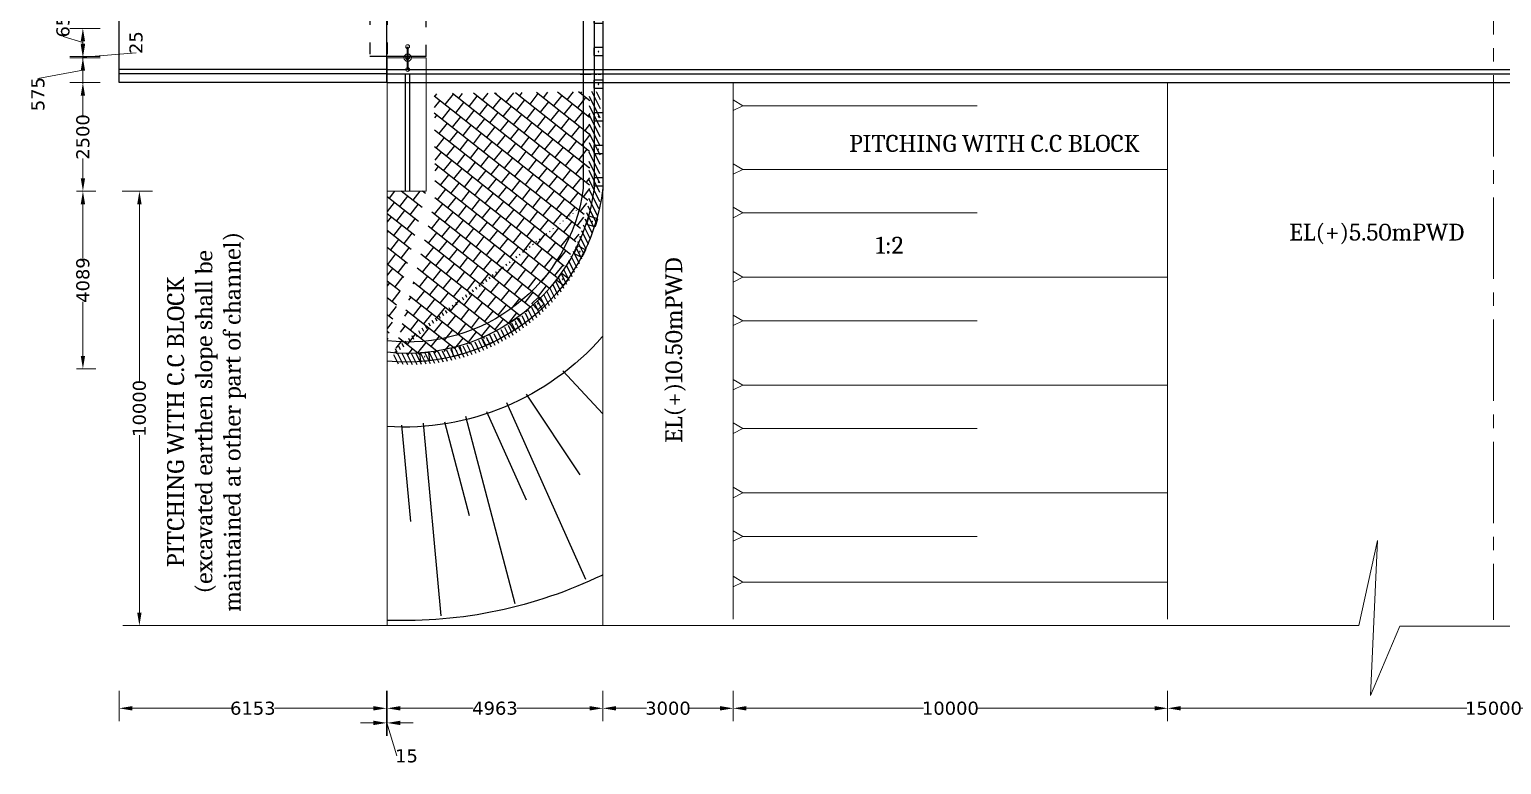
# Model space of a CAD drawing. Header units: millimetres. Extents: x 1475046 to 1606987, y -2702623 to -2509203.
# Drawn here: x 1484646 to 1518529, y -2607920 to -2590998 of the extents above; entities that cross this region are included whole.
import ezdxf

# ---------------------------------------------------------------- set-up
doc = ezdxf.new("R2010")
doc.units = ezdxf.units.MM
doc.header["$LTSCALE"] = 25
doc.header["$MEASUREMENT"] = 0
doc.header["$PDMODE"] = 3
for name, pattern in [('ACAD_ISO03W100', [30, 12, -18]), ('CENTER2', [1.125, 0.75, -0.125, 0.125, -0.125]), ('DASHED2', [0.375, 0.25, -0.125])]:
    doc.linetypes.add(name, pattern=pattern)
doc.layers.get('0').update_dxf_attribs({"lineweight": 13})
doc.layers.get('Defpoints').update_dxf_attribs({"color": 230, "lineweight": 9})
for name, color, linetype in [('CapBeam', 7, 'DASHED2'), ('Hatch 1', 14, 'Continuous'), ('Precast Post', 8, 'DASHED2'), ('Slope', 14, 'Continuous'), ('SLOPEEARTH', 3, 'Continuous')]:
    doc.layers.add(name, color=color, linetype=linetype)
for name, color, linetype, lineweight in [('COLUMN', 1, 'Continuous', 25), ('DIMEN', 8, 'Continuous', 9), ('grid', 114, 'CENTER2', 20), ('HAJ', 191, 'Continuous', 15), ('Line-1', 7, 'Continuous', 13)]:
    doc.layers.add(name, color=color, linetype=linetype, lineweight=lineweight)
doc.styles.get("Standard").update_dxf_attribs({"font": 'swissl.ttf'})
doc.styles.add('swis lt cn bt', font='verdana.ttf')
doc.dimstyles.new('meter', dxfattribs={"dimtxt": 150, "dimasz": 5, "dimexe": 3, "dimexo": 4, "dimgap": 1, "dimtad": 1, "dimdec": 0, "dimzin": 0, "dimdsep": 46, "dimtxsty": 'swis lt cn bt', "dimblk": 'OBLIQUE', "dimcen": 3, "dimdle": 3, "dimclrd": 8, "dimclre": 8, "dimclrt": 7, "dimadec": 0, "dimazin": 0, "dimtfac": 1, "dimtdec": 0, "dimtofl": 0, "dimtmove": 1, "dimatfit": 2, "dimldrblk": 'OBLIQUE', "dimfxl": 1, "dimtolj": 1, "dimtzin": 0, "dimlwd": 9, "dimlwe": 9, "dimarcsym": 0})

# ---------------------------------------------------------------- blocks, each defined once
blk = doc.blocks.new('PCP-1')
at = {"linetype": 'Continuous', "ltscale": 5}
blk.add_lwpolyline([(-90, -100), (90, -100), (100, -90), (100, 90), (90, 100), (-90, 100), (-100, 90), (-100, -90)], close=True, dxfattribs=at)
at = {"layer": 'Precast Post', "ltscale": 10}
blk.add_circle((0, 0), 5.06, dxfattribs=at)
blk = doc.blocks.new('*U4')
at = {"layer": 'Precast Post', "ltscale": 10}
blk.add_blockref('PCP-1', (19, 1, 0), dxfattribs=at)
blk = doc.blocks.new('*U5')
at = {"color": 0, "linetype": 'ByBlock', "lineweight": -2, "transparency": 16777216}
blk.add_blockref('*U4', (70, -100, -64), dxfattribs=at)
blk = doc.blocks.new('*U6')
at = {"color": 0, "linetype": 'ByBlock', "lineweight": -2, "transparency": 16777216, "xscale": -1, "rotation": 179.935160625414}
blk.add_blockref('*U5', (-84, -99, 64), dxfattribs=at)
blk = doc.blocks.new('az1')
at = {"layer": 'Hatch 1', "ltscale": 10, "extrusion": (0.007463, 0.010613, 0.999916)}
h = blk.add_hatch(dxfattribs=at)
h.set_pattern_fill('AR-B88', color=0, scale=1.5, angle=38.3189)
h.set_pattern_definition([(38.318853, (368900.66, -1320935.52), (-188.987345, 239.13767), []), (128.318853, (368900.66, -1320935.52), (-308.556178, 144.643994), [304.8, -304.8])])
edge = h.paths.add_edge_path()
edge.add_line((609233, -2283968), (610169, -2287509))
edge.add_line((610169, -2287509), (610151, -2289959))
edge.add_line((610151, -2289959), (613730, -2290009))
edge.add_line((613730, -2290009), (613728, -2287578))
edge.add_ellipse((609587, -2288069), major_axis=(-3367, 2368), ratio=0.999916, start_angle=223.5811, end_angle=310.0431)
at = {"layer": 'Hatch 1', "ltscale": 10}
h = blk.add_hatch(dxfattribs=at)
h.set_pattern_fill('AR-B88', color=0, scale=38, angle=38.318853)
h.paths.add_polyline_path([(609233, -2284137), (609233, -2287589), (610133, -2287589)])
at = {"layer": 'Slope', "ltscale": 15, "extrusion": (0.007463, 0.010613, 0.999916)}
h = blk.add_hatch(dxfattribs=at)
h.set_pattern_fill('ANSI31', color=0, scale=30, angle=18.867)
h.set_pattern_definition([(63.867047, (368954.83, -1320961.56), (-85.513011, 41.953395), [])])
edge = h.paths.add_edge_path()
edge.add_line((609219, -2283799), (609219, -2284063))
edge.add_ellipse((609641, -2288095), major_axis=(-3367, 2368), ratio=0.999916, start_angle=223.5811, end_angle=310.0431, ccw=False)
edge.add_line((613713, -2287489), (613730, -2290010))
edge.add_line((613730, -2290010), (613979, -2290009))
edge.add_line((613979, -2290009), (613963, -2287572))
edge.add_ellipse((612436, -2287517), major_axis=(-1250, 879), ratio=0.999916, start_angle=213.0689, end_angle=217.0842)
edge.add_ellipse((609631, -2288100), major_axis=(-3581, 2519), ratio=0.999916, start_angle=223.4592, end_angle=309.6198)
at = {"layer": 'CapBeam', "color": 0, "ltscale": 10, "extrusion": (0.007463, 0.010613, 0.999916)}
blk.add_line((613998, -2290286, 105), (614198, -2290286, 104), dxfattribs=at)
at = {"layer": 'CapBeam', "color": 0, "ltscale": 10, "extrusion": (0.007466, -1.18412e-14, 0.999972), "elevation": 4585}
for points in [[(613980, -2290286), (613980, -2287739, 0.017522), (613980, -2287632, 0.017522)], [(614180, -2290286), (614180, -2287742, 0.019364), (614179, -2287608, 0.019364)]]:
    blk.add_lwpolyline(points, format="xyb", dxfattribs=at)
at = {"layer": 'Hatch 1', "color": 0, "ltscale": 10, "extrusion": (0.007463, 0.010613, 0.999916)}
for p, q in [((610060, -2282249, -2384), (610472, -2277813, -2434)), ((611039, -2282408, -2390), (612170, -2278100, -2444)), ((611978, -2282725, -2393), (613799, -2278660, -2450)), ((609562, -2282203, -2381), (609768, -2279985, -2406)), ((610555, -2282281, -2387), (611121, -2280127, -2414)), ((611521, -2282521, -2392), (612432, -2280488, -2420)), ((612436, -2282915, -2395), (613666, -2281059, -2423)), ((613273, -2283454, -2395), (614196, -2282462, -2413))]:
    blk.add_line(p, q, dxfattribs=at)
at = {"layer": 'Slope', "color": 0, "ltscale": 15, "extrusion": (0.007463, 0.010613, 0.999916)}
blk.add_line((613675, -2290286, -2346), (613925, -2290286, -2348), dxfattribs=at)
at = {"layer": 'Slope', "color": 0, "ltscale": 15, "extrusion": (0.007466, -1.18412e-14, 0.999972), "elevation": 4585}
blk.add_lwpolyline([(613730, -2290286), (613730, -2287656)], dxfattribs=at)
at = {"layer": 'SLOPEEARTH', "lineweight": -2, "ltscale": 100}
for points, elevation in [([(614193, -2278757), (614171, -2278746, 0.12177), (609241, -2277710, -1.035754)], -89), ([(614196, -2284253), (614182, -2284237, 0.233176), (609228, -2282170, 31.850477)], -31), ([(614199, -2295239), (614198, -2290281), (614197, -2287656, 0.408415), (609236, -2283679, 3.425847)], 191), ([(613998, -2295239), (613997, -2290281), (613995, -2287656, 0.407654), (609236, -2283880, 3.425847)], 191), ([(613749, -2295239), (613748, -2290281), (613747, -2287656, 0.408694), (609236, -2284144, 3.425847)], 191)]:
    blk.add_lwpolyline(points, format="xyb", dxfattribs=dict(at, elevation=elevation))
at = {"color": 0, "linetype": 'ByBlock', "lineweight": -2, "transparency": 16777216, "extrusion": (0.007463, 0.010613, 0.999916), "xscale": -1}
for p, rotation in [((610066, -2283724, -17237), 354.5230794390239), ((610803, -2283858, -17237), 344.951092842385), ((611508, -2284112, -17237), 335.3791062457461), ((612160, -2284480, -17237), 325.8071196491071), ((612688, -2284925, -19690), 316.2351330524681), ((613238, -2285513, -17237), 306.6631464558292), ((613634, -2286149, -17237), 297.0911598591903), ((613918, -2286842, -17237), 287.5191732625513)]:
    blk.add_blockref('*U6', p, dxfattribs=dict(at, rotation=rotation))
at = {"color": 0, "linetype": 'ByBlock', "lineweight": -2, "transparency": 16777216, "extrusion": (0.007463, 0.010613, 0.999916), "rotation": 90.01621968033282}
for name, p in [('*U5', (613979, -2287811, -19657)), ('*U5', (613979, -2288561, -19657)), ('*U5', (613980, -2289311, -19657)), ('*U5', (613980, -2290061, -19657)), ('*U5', (613980, -2290811, -19657)), ('*U4', (614080, -2291491, -19599)), ('*U4', (614080, -2292241, -19599)), ('*U4', (614080, -2292991, -19599)), ('*U4', (614080, -2293741, -19599)), ('*U4', (614081, -2294491, -19599))]:
    blk.add_blockref(name, p, dxfattribs=at)
blk = doc.blocks.new('*D228')
at = {"layer": 'Defpoints', "color": 0, "ltscale": 100, "transparency": 16777216}
for p in [(1486712, -2605837), (1492865, -2605837), (1492865, -2606625)]:
    blk.add_point(p, dxfattribs=at)
at = {"layer": 'DIMEN', "color": 5, "lineweight": 9, "ltscale": 100, "transparency": 16777216}
for p, q in [((1486712, -2606225), (1486712, -2606925)), ((1492865, -2606225), (1492865, -2606925))]:
    blk.add_line(p, q, dxfattribs=at)
at = {"layer": 'DIMEN', "color": 8, "lineweight": 9, "ltscale": 100, "transparency": 16777216}
for p, q in [((1487012, -2606625), (1489292, -2606625)), ((1492565, -2606625), (1490285, -2606625))]:
    blk.add_line(p, q, dxfattribs=at)
at = {"layer": 'DIMEN', "color": 8, "ltscale": 100, "transparency": 16777216}
for points in [[(1487012, -2606575), (1487012, -2606675), (1486712, -2606625)], [(1492565, -2606575), (1492565, -2606675), (1492865, -2606625)]]:
    blk.add_solid(points, dxfattribs=at)
at = {"layer": 'DIMEN', "color": 7, "ltscale": 100, "transparency": 16777216, "insert": (1489788, -2606625), "char_height": 300, "attachment_point": 5, "style": 'swis lt cn bt'}
blk.add_mtext('\\A1;6153', dxfattribs=at)
blk = doc.blocks.new('_Oblique')
at = {"color": 0, "linetype": 'ByBlock', "lineweight": -2}
blk.add_line((-0.5, -0.5), (0.5, 0.5), dxfattribs=at)
blk = doc.blocks.new('*D229')
at = {"layer": 'Defpoints', "color": 0, "ltscale": 100, "transparency": 16777216}
for p in [(1497843, -2605452), (1492880, -2605837), (1497843, -2606625)]:
    blk.add_point(p, dxfattribs=at)
at = {"layer": 'DIMEN', "color": 5, "lineweight": 9, "ltscale": 100, "transparency": 16777216}
for p, q in [((1492880, -2606225), (1492880, -2606925)), ((1497843, -2606225), (1497843, -2606925))]:
    blk.add_line(p, q, dxfattribs=at)
at = {"layer": 'DIMEN', "color": 8, "lineweight": 9, "ltscale": 100, "transparency": 16777216}
for p, q in [((1493180, -2606625), (1494859, -2606625)), ((1497543, -2606625), (1495864, -2606625))]:
    blk.add_line(p, q, dxfattribs=at)
at = {"layer": 'DIMEN', "color": 8, "ltscale": 100, "transparency": 16777216}
for points in [[(1493180, -2606575), (1493180, -2606675), (1492880, -2606625)], [(1497543, -2606575), (1497543, -2606675), (1497843, -2606625)]]:
    blk.add_solid(points, dxfattribs=at)
at = {"layer": 'DIMEN', "color": 7, "ltscale": 100, "transparency": 16777216, "insert": (1495361, -2606625), "char_height": 300, "attachment_point": 5, "style": 'swis lt cn bt'}
blk.add_mtext('\\A1;4963', dxfattribs=at)
blk = doc.blocks.new('*D230')
at = {"layer": 'Defpoints', "color": 0, "ltscale": 100, "transparency": 16777216}
for p in [(1497843, -2605452), (1500843, -2605713), (1500843, -2606625)]:
    blk.add_point(p, dxfattribs=at)
at = {"layer": 'DIMEN', "color": 5, "lineweight": 9, "ltscale": 100, "transparency": 16777216}
for p, q in [((1497843, -2606225), (1497843, -2606925)), ((1500843, -2606225), (1500843, -2606925))]:
    blk.add_line(p, q, dxfattribs=at)
at = {"layer": 'DIMEN', "color": 8, "lineweight": 9, "ltscale": 100, "transparency": 16777216}
for p, q in [((1498143, -2606625), (1498848, -2606625)), ((1500543, -2606625), (1499838, -2606625))]:
    blk.add_line(p, q, dxfattribs=at)
at = {"layer": 'DIMEN', "color": 8, "ltscale": 100, "transparency": 16777216}
for points in [[(1498143, -2606575), (1498143, -2606675), (1497843, -2606625)], [(1500543, -2606575), (1500543, -2606675), (1500843, -2606625)]]:
    blk.add_solid(points, dxfattribs=at)
at = {"layer": 'DIMEN', "color": 7, "ltscale": 100, "transparency": 16777216, "insert": (1499343, -2606625), "char_height": 300, "attachment_point": 5, "style": 'swis lt cn bt'}
blk.add_mtext('\\A1;3000', dxfattribs=at)
blk = doc.blocks.new('*D231')
at = {"layer": 'Defpoints', "color": 0, "ltscale": 100, "transparency": 16777216}
for p in [(1500843, -2605713), (1510843, -2606036), (1510843, -2606625)]:
    blk.add_point(p, dxfattribs=at)
at = {"layer": 'DIMEN', "color": 5, "lineweight": 9, "ltscale": 100, "transparency": 16777216}
for p, q in [((1500843, -2606225), (1500843, -2606925)), ((1510843, -2606225), (1510843, -2606925))]:
    blk.add_line(p, q, dxfattribs=at)
at = {"layer": 'DIMEN', "color": 8, "lineweight": 9, "ltscale": 100, "transparency": 16777216}
for p, q in [((1501143, -2606625), (1505228, -2606625)), ((1510543, -2606625), (1506458, -2606625))]:
    blk.add_line(p, q, dxfattribs=at)
at = {"layer": 'DIMEN', "color": 8, "ltscale": 100, "transparency": 16777216}
for points in [[(1501143, -2606575), (1501143, -2606675), (1500843, -2606625)], [(1510543, -2606575), (1510543, -2606675), (1510843, -2606625)]]:
    blk.add_solid(points, dxfattribs=at)
at = {"layer": 'DIMEN', "color": 7, "ltscale": 100, "transparency": 16777216, "insert": (1505843, -2606625), "char_height": 300, "attachment_point": 5, "style": 'swis lt cn bt'}
blk.add_mtext('\\A1;10000', dxfattribs=at)
blk = doc.blocks.new('*D232')
at = {"layer": 'Defpoints', "color": 0, "ltscale": 100, "transparency": 16777216}
for p in [(1510843, -2606036), (1525843, -2605938), (1525843, -2606625)]:
    blk.add_point(p, dxfattribs=at)
at = {"layer": 'DIMEN', "color": 5, "lineweight": 9, "ltscale": 100, "transparency": 16777216}
for p, q in [((1510843, -2606225), (1510843, -2606925)), ((1525843, -2606225), (1525843, -2606925))]:
    blk.add_line(p, q, dxfattribs=at)
at = {"layer": 'DIMEN', "color": 8, "lineweight": 9, "ltscale": 100, "transparency": 16777216}
for p, q in [((1511143, -2606625), (1517728, -2606625)), ((1525543, -2606625), (1518958, -2606625))]:
    blk.add_line(p, q, dxfattribs=at)
at = {"layer": 'DIMEN', "color": 8, "ltscale": 100, "transparency": 16777216}
for points in [[(1511143, -2606575), (1511143, -2606675), (1510843, -2606625)], [(1525543, -2606575), (1525543, -2606675), (1525843, -2606625)]]:
    blk.add_solid(points, dxfattribs=at)
at = {"layer": 'DIMEN', "color": 7, "ltscale": 100, "transparency": 16777216, "insert": (1518343, -2606625), "char_height": 300, "attachment_point": 5, "style": 'swis lt cn bt'}
blk.add_mtext('\\A1;15000', dxfattribs=at)
blk = doc.blocks.new('*D238')
at = {"layer": 'Defpoints', "color": 0, "ltscale": 100, "transparency": 16777216}
for p in [(1492865, -2605949), (1492880, -2605949), (1492880, -2606961)]:
    blk.add_point(p, dxfattribs=at)
at = {"layer": 'DIMEN', "color": 5, "lineweight": 9, "ltscale": 100, "transparency": 16777216}
for p, q in [((1492865, -2606561), (1492865, -2607261)), ((1492880, -2606561), (1492880, -2607261))]:
    blk.add_line(p, q, dxfattribs=at)
at = {"layer": 'DIMEN', "color": 8, "lineweight": 9, "ltscale": 100, "transparency": 16777216}
for p, q in [((1492565, -2606961), (1492265, -2606961)), ((1492865, -2606961), (1492880, -2606961)), ((1492872, -2606961), (1493101, -2607723)), ((1493180, -2606961), (1493480, -2606961)), ((1493101, -2607723), (1493103, -2607723))]:
    blk.add_line(p, q, dxfattribs=at)
at = {"layer": 'DIMEN', "color": 8, "ltscale": 100, "transparency": 16777216}
for points in [[(1492565, -2606911), (1492565, -2607011), (1492865, -2606961)], [(1493180, -2606911), (1493180, -2607011), (1492880, -2606961)]]:
    blk.add_solid(points, dxfattribs=at)
at = {"layer": 'DIMEN', "color": 7, "ltscale": 100, "transparency": 16777216, "insert": (1493324, -2607723), "char_height": 300, "attachment_point": 5, "style": 'swis lt cn bt'}
blk.add_mtext('\\A1;15', dxfattribs=at)
blk = doc.blocks.new('*D239')
at = {"layer": 'Defpoints', "color": 0, "ltscale": 100, "transparency": 16777216}
for p in [(1485728, -2594723), (1485877, -2594723), (1485728, -2598812)]:
    blk.add_point(p, dxfattribs=at)
at = {"layer": 'DIMEN', "color": 5, "lineweight": 9, "ltscale": 100, "transparency": 16777216}
for p, q in [((1485732, -2594723), (1486177, -2594723)), ((1485732, -2598812), (1486177, -2598812))]:
    blk.add_line(p, q, dxfattribs=at)
at = {"layer": 'DIMEN', "color": 8, "lineweight": 9, "ltscale": 100, "transparency": 16777216}
for p, q in [((1485877, -2595023), (1485877, -2596263)), ((1485877, -2598512), (1485877, -2597272))]:
    blk.add_line(p, q, dxfattribs=at)
at = {"layer": 'DIMEN', "color": 8, "ltscale": 100, "transparency": 16777216}
for points in [[(1485827, -2595023), (1485927, -2595023), (1485877, -2594723)], [(1485827, -2598512), (1485927, -2598512), (1485877, -2598812)]]:
    blk.add_solid(points, dxfattribs=at)
at = {"layer": 'DIMEN', "color": 7, "ltscale": 100, "transparency": 16777216, "insert": (1485877, -2596767), "char_height": 300, "attachment_point": 5, "rotation": 90, "style": 'swis lt cn bt'}
blk.add_mtext('\\A1;4089', dxfattribs=at)
blk = doc.blocks.new('*D240')
at = {"layer": 'Defpoints', "color": 0, "ltscale": 100, "transparency": 16777216}
for p in [(1485877, -2592223), (1486712, -2592223), (1485728, -2594723)]:
    blk.add_point(p, dxfattribs=at)
at = {"layer": 'DIMEN', "color": 5, "lineweight": 9, "ltscale": 100, "transparency": 16777216}
for p, q in [((1486277, -2592223), (1485577, -2592223)), ((1485732, -2594723), (1486177, -2594723))]:
    blk.add_line(p, q, dxfattribs=at)
at = {"layer": 'DIMEN', "color": 8, "lineweight": 9, "ltscale": 100, "transparency": 16777216}
for p, q in [((1485877, -2592523), (1485877, -2592977)), ((1485877, -2594423), (1485877, -2593969))]:
    blk.add_line(p, q, dxfattribs=at)
at = {"layer": 'DIMEN', "color": 8, "ltscale": 100, "transparency": 16777216}
for points in [[(1485827, -2592523), (1485927, -2592523), (1485877, -2592223)], [(1485827, -2594423), (1485927, -2594423), (1485877, -2594723)]]:
    blk.add_solid(points, dxfattribs=at)
at = {"layer": 'DIMEN', "color": 7, "ltscale": 100, "transparency": 16777216, "insert": (1485877, -2593473), "char_height": 300, "attachment_point": 5, "rotation": 90, "style": 'swis lt cn bt'}
blk.add_mtext('\\A1;2500', dxfattribs=at)
blk = doc.blocks.new('*D241')
at = {"layer": 'Defpoints', "color": 0, "ltscale": 100, "transparency": 16777216}
for p in [(1485877, -2591648), (1486712, -2591648), (1486712, -2592223)]:
    blk.add_point(p, dxfattribs=at)
at = {"layer": 'DIMEN', "color": 8, "lineweight": 9, "ltscale": 100, "transparency": 16777216}
for p, q in [((1485877, -2591348), (1485877, -2591048)), ((1485877, -2592223), (1485877, -2591648)), ((1485877, -2591935), (1484843, -2592124)), ((1484843, -2592124), (1484843, -2592126)), ((1485877, -2592523), (1485877, -2592823))]:
    blk.add_line(p, q, dxfattribs=at)
at = {"layer": 'DIMEN', "color": 5, "lineweight": 9, "ltscale": 100, "transparency": 16777216}
for p, q in [((1486277, -2591648), (1485577, -2591648)), ((1486277, -2592223), (1485577, -2592223))]:
    blk.add_line(p, q, dxfattribs=at)
at = {"layer": 'DIMEN', "color": 8, "ltscale": 100, "transparency": 16777216}
for points in [[(1485827, -2591348), (1485927, -2591348), (1485877, -2591648)], [(1485827, -2592523), (1485927, -2592523), (1485877, -2592223)]]:
    blk.add_solid(points, dxfattribs=at)
at = {"layer": 'DIMEN', "color": 7, "ltscale": 100, "transparency": 16777216, "insert": (1484843, -2592487), "char_height": 300, "attachment_point": 5, "rotation": 90, "style": 'swis lt cn bt'}
blk.add_mtext('\\A1;575', dxfattribs=at)
blk = doc.blocks.new('*D242')
at = {"layer": 'Defpoints', "color": 0, "ltscale": 100, "transparency": 16777216}
for p in [(1485877, -2591623), (1486712, -2591623), (1486712, -2591648)]:
    blk.add_point(p, dxfattribs=at)
at = {"layer": 'DIMEN', "color": 8, "lineweight": 9, "ltscale": 100, "transparency": 16777216}
for p, q in [((1485877, -2591323), (1485877, -2591023)), ((1485877, -2591635), (1487101, -2591536)), ((1485877, -2591648), (1485877, -2591623)), ((1487101, -2591536), (1487101, -2591534)), ((1485877, -2591948), (1485877, -2592248))]:
    blk.add_line(p, q, dxfattribs=at)
at = {"layer": 'DIMEN', "color": 5, "lineweight": 9, "ltscale": 100, "transparency": 16777216}
for p, q in [((1486277, -2591623), (1485577, -2591623)), ((1486277, -2591648), (1485577, -2591648))]:
    blk.add_line(p, q, dxfattribs=at)
at = {"layer": 'DIMEN', "color": 8, "ltscale": 100, "transparency": 16777216}
for points in [[(1485827, -2591323), (1485927, -2591323), (1485877, -2591623)], [(1485827, -2591948), (1485927, -2591948), (1485877, -2591648)]]:
    blk.add_solid(points, dxfattribs=at)
at = {"layer": 'DIMEN', "color": 7, "ltscale": 100, "transparency": 16777216, "insert": (1487101, -2591301), "char_height": 300, "attachment_point": 5, "rotation": 90, "style": 'swis lt cn bt'}
blk.add_mtext('\\A1;25', dxfattribs=at)
blk = doc.blocks.new('*D243')
at = {"layer": 'Defpoints', "color": 0, "ltscale": 100, "transparency": 16777216}
for p in [(1485877, -2590973), (1486712, -2590973), (1486712, -2591623)]:
    blk.add_point(p, dxfattribs=at)
at = {"layer": 'DIMEN', "color": 5, "lineweight": 9, "ltscale": 100, "transparency": 16777216}
for p, q in [((1486277, -2590973), (1485577, -2590973)), ((1486277, -2591623), (1485577, -2591623))]:
    blk.add_line(p, q, dxfattribs=at)
at = {"layer": 'DIMEN', "color": 8, "lineweight": 9, "ltscale": 100, "transparency": 16777216}
for p, q in [((1485419, -2591160), (1485419, -2591158)), ((1485877, -2591298), (1485419, -2591160)), ((1485877, -2591323), (1485877, -2591273))]:
    blk.add_line(p, q, dxfattribs=at)
at = {"layer": 'DIMEN', "color": 8, "ltscale": 100, "transparency": 16777216}
for points in [[(1485827, -2591273), (1485927, -2591273), (1485877, -2590973)], [(1485827, -2591323), (1485927, -2591323), (1485877, -2591623)]]:
    blk.add_solid(points, dxfattribs=at)
at = {"layer": 'DIMEN', "color": 7, "ltscale": 100, "transparency": 16777216, "insert": (1485419, -2590791), "char_height": 300, "attachment_point": 5, "rotation": 90, "style": 'swis lt cn bt'}
blk.add_mtext('\\A1;650', dxfattribs=at)
blk = doc.blocks.new('*D321')
at = {"layer": 'Defpoints', "color": 0, "ltscale": 100, "transparency": 16777216}
for p in [(1486177, -2594721), (1486825, -2604720), (1487177, -2604720)]:
    blk.add_point(p, dxfattribs=at)
at = {"layer": 'DIMEN', "color": 5, "lineweight": 9, "ltscale": 100, "transparency": 16777216}
for p, q in [((1486777, -2594721), (1487477, -2594721)), ((1486829, -2604720), (1487477, -2604720))]:
    blk.add_line(p, q, dxfattribs=at)
at = {"layer": 'DIMEN', "color": 8, "lineweight": 9, "ltscale": 100, "transparency": 16777216}
for p, q in [((1487177, -2595021), (1487177, -2599105)), ((1487177, -2604420), (1487177, -2600336))]:
    blk.add_line(p, q, dxfattribs=at)
at = {"layer": 'DIMEN', "color": 8, "ltscale": 100, "transparency": 16777216}
for points in [[(1487127, -2595021), (1487227, -2595021), (1487177, -2594721)], [(1487127, -2604420), (1487227, -2604420), (1487177, -2604720)]]:
    blk.add_solid(points, dxfattribs=at)
at = {"layer": 'DIMEN', "color": 7, "ltscale": 100, "transparency": 16777216, "insert": (1487177, -2599721), "char_height": 300, "attachment_point": 5, "rotation": 90, "style": 'swis lt cn bt'}
blk.add_mtext('\\A1;10000', dxfattribs=at)

msp = doc.modelspace()

# ---------------------------------------------------------------- linework, layer by layer
at = {"color": 2, "linetype": 'CENTER2', "lineweight": 0, "ltscale": 100}
msp.add_line((1518343.1, -2569550.7), (1518343.1, -2604586.3), dxfattribs=at)
at = {"ltscale": 100}
for p, q in [((1493337.2, -2591910), (1493337.2, -2591395.2)), ((1493363, -2591910), (1493363, -2591395.2))]:
    msp.add_line(p, q, dxfattribs=at)
for centre, radius in [((1493351, -2591647.8), 85.8), ((1493351, -2591394), 42.9), ((1493351, -2591647.8), 42.9), ((1493351, -2591919.6), 42.9)]:
    msp.add_circle(centre, radius, dxfattribs=at)
at = {"layer": 'COLUMN', "lineweight": 20, "ltscale": 100}
for p, q in [((1492879.9, -2591647.8), (1492879.9, -2594722.8)), ((1493779.9, -2594722.8), (1493779.9, -2591647.8)), ((1492879.9, -2594722.8), (1493779.9, -2594722.8))]:
    msp.add_line(p, q, dxfattribs=at)
msp.add_lwpolyline([(1492879.9, -2591647.8), (1493779.9, -2591647.8)], dxfattribs=at)
at = {"layer": 'grid', "linetype": 'ByBlock', "lineweight": 0, "ltscale": 100}
for p, q in [((1497843.1, -2604720.4), (1497843.1, -2592222.8)), ((1500843.1, -2592222.8), (1500843.1, -2604574.1)), ((1510843.1, -2604574.1), (1510843.1, -2592222.8)), ((1492879.9, -2594722.8), (1492879.9, -2604720.4))]:
    msp.add_line(p, q, dxfattribs=at)
for points in [[(1500843.1, -2592622), (1501069, -2592753.2), (1500843.1, -2592862.4), (1501069, -2592753.2), (1506456, -2592753.2)], [(1500843.1, -2594090), (1501069, -2594221.2), (1500843.1, -2594330.4), (1501069, -2594221.2), (1510843.1, -2594221.2)], [(1500843.1, -2595091.8), (1501069, -2595223), (1500843.1, -2595332.2), (1501069, -2595223), (1506456, -2595223)], [(1500843.1, -2596572.2), (1501069, -2596703.4), (1500843.1, -2596812.6), (1501069, -2596703.4), (1510843.1, -2596703.4)], [(1500843.1, -2597574), (1501069, -2597705.2), (1500843.1, -2597814.4), (1501069, -2597705.2), (1506456, -2597705.2)], [(1500843.1, -2599054.4), (1501069, -2599185.6), (1500843.1, -2599294.7), (1501069, -2599185.6), (1510843.1, -2599185.6)], [(1500843.1, -2600056.1), (1501069, -2600187.4), (1500843.1, -2600296.5), (1501069, -2600187.4), (1506456, -2600187.4)], [(1500843.1, -2601536.5), (1501069, -2601667.7), (1500843.1, -2601776.9), (1501069, -2601667.7), (1510843.1, -2601667.7)], [(1486796.7, -2604720.4), (1515246.7, -2604720.4), (1515674, -2602758.9), (1515514.5, -2606327.3), (1516187.4, -2604732.6), (1551587, -2604732.6)], [(1500843.1, -2602538.3), (1501069, -2602669.5), (1500843.1, -2602778.7), (1501069, -2602669.5), (1506456, -2602669.5)], [(1500843.1, -2603587), (1501069, -2603718.2), (1500843.1, -2603827.4), (1501069, -2603718.2), (1510843.1, -2603718.2)]]:
    msp.add_lwpolyline(points, dxfattribs=at)
at = {"layer": 'Line-1', "lineweight": -2, "ltscale": 100}
for p, q in [((1492864.7, -2591922.7), (1486712.2, -2591922.7)), ((1492864.7, -2592022.7), (1486712.2, -2592022.7)), ((1493299.8, -2594722.8), (1493299.8, -2592022.8)), ((1493399.8, -2594722.8), (1493399.8, -2592022.8))]:
    msp.add_line(p, q, dxfattribs=at)
for points in [[(1492879.9, -2591922.7, -0.0001078), (1492883.2, -2591922.8), (1543783.9, -2591922.8)], [(1492879.9, -2592022.7, -0.0000731), (1492882.1, -2592022.8), (1543783.9, -2592022.8)]]:
    msp.add_lwpolyline(points, format="xyb", dxfattribs=at)
msp.add_lwpolyline([(1492879.9, -2592222.8), (1543783.9, -2592222.8)], dxfattribs=at)
at = {"layer": 'SLOPEEARTH', "linetype": 'ACAD_ISO03W100', "lineweight": -2, "ltscale": 0.9}
for p, q in [((1492479.9, -2582521.7), (1492479.9, -2591622.8)), ((1492879.8, -2582521.7), (1492879.9, -2591622.8)), ((1493779.9, -2591622.8), (1493779.8, -2582521.8))]:
    msp.add_line(p, q, dxfattribs=at)
at = {"layer": 'SLOPEEARTH', "lineweight": -2, "ltscale": 100}
msp.add_lwpolyline([(1486712.2, -2581922.8), (1492864.7, -2581922.8), (1492864.7, -2592222.8), (1486712.2, -2592222.8)], close=True, dxfattribs=at)
msp.add_lwpolyline([(1493779.9, -2591622.8), (1492479.9, -2591622.8)], dxfattribs=at)

# ---------------------------------------------------------------- block references
at = {"layer": 'SLOPEEARTH', "lineweight": -2, "xscale": -1, "rotation": 180}
msp.add_blockref('az1', (883646.8, -4882310.7), dxfattribs=at)

# ---------------------------------------------------------------- texts
at = {"layer": 'HAJ', "ltscale": 15, "char_height": 390, "width": 16053.837, "attachment_point": 7}
for s, insert in [('\\pxt0.11905;{\\fCambria|b0|i0|c0|p18;PITCHING WITH C.C BLOCK}', (1503511.5, -2593820.5)), ('\\pxt0.11905;{\\fCambria|b0|i0|c0|p18;EL(+)5.50mPWD }', (1513640, -2595943.7)), ('\\pxt0.11905;{\\fCambria|b0|i0|c0|p18;1:2}', (1504123.4, -2596163.2))]:
    msp.add_mtext(s, dxfattribs=dict(at, insert=insert))
at = {"layer": 'HAJ', "ltscale": 15, "char_height": 390, "attachment_point": 7, "rotation": 90}
for s, insert, width in [('\\pxqc,t0.11905;{\\fCambria|b0|i0|c0|p18;PITCHING WITH C.C BLOCK\\P(excavated earthen slope shall be maintained at other part of channel)}', (1489629, -2604861.7), 9661.156), ('\\pxt0.11905;{\\fCambria|b0|i0|c0|p18;EL(+)10.50mPWD }', (1499754.8, -2600513.1), 16053.837)]:
    msp.add_mtext(s, dxfattribs=dict(at, insert=insert, width=width))

# ---------------------------------------------------------------- dimensions: what is measured, and where the dimension line sits
at = {"layer": 'DIMEN', "ltscale": 100}
for base, p1, p2, picture, middle in [((1485876.8, -2590972.8), (1486712.2, -2591622.8), (1486712.2, -2590972.8), '*D243', (1485419.1, -2591157.5)), ((1485876.8, -2592222.8), (1485727.7, -2594722.8), (1486712.2, -2592222.8), '*D240', (1485876.8, -2593472.8)), ((1485876.8, -2594722.8), (1485727.7, -2598812), (1485727.7, -2594722.8), '*D239', (1485876.8, -2596767.4)), ((1487176.6, -2604720.4), (1486176.8, -2594720.8), (1486824.8, -2604720.4), '*D321', (1487176.6, -2599720.6))]:
    dim = msp.add_linear_dim(base=base, p1=p1, p2=p2, angle=90, dimstyle='meter', override={"dimtxt": 300, "dimasz": 300, "dimexe": 300, "dimtad": 0, "dimpost": '', "dimsah": 1, "dimdle": 20, "dimclre": 5, "dimfxl": 400, "dimfxlon": 1}, dxfattribs=at)
    dim.commit()
    dim.dimension.update_dxf_attribs({"geometry": picture, "text_midpoint": middle})
for base, p1, p2, picture, middle in [((1485876.8, -2591647.8), (1486712.2, -2592222.8), (1486712.2, -2591647.8), '*D241', (1484843.2, -2592126.8)), ((1485876.8, -2591622.8), (1486712.2, -2591647.8), (1486712.2, -2591622.8), '*D242', (1487101, -2591532.9))]:
    dim = msp.add_linear_dim(base=base, p1=p1, p2=p2, angle=90, dimstyle='meter', override={"dimtxt": 300, "dimasz": 300, "dimexe": 300, "dimtad": 0, "dimpost": '', "dimsah": 1, "dimdle": 20, "dimclre": 5, "dimfxl": 400, "dimfxlon": 1}, dxfattribs=at)
    dim.commit()
    dim.dimension.update_dxf_attribs({"geometry": picture, "text_midpoint": middle, "dimtype": 160})
for base, p1, p2, picture, middle in [((1497843.1, -2606624.8), (1492879.9, -2605836.8), (1497843.1, -2605452.2), '*D229', (1495361.5, -2606624.8)), ((1500843.1, -2606624.8), (1497843.1, -2605452.2), (1500843.1, -2605713), '*D230', (1499343.1, -2606624.8)), ((1492864.7413, -2606624.8342), (1486712.197, -2605836.8458), (1492864.7413, -2605836.8458), '*D228', (1489788.4692, -2606624.8342)), ((1510843.1, -2606624.8), (1500843.1, -2605713), (1510843.1, -2606035.9), '*D231', (1505843.1, -2606624.8)), ((1492879.9, -2606961), (1492864.7, -2605949.5), (1492879.9, -2605949.5), '*D238', (1493104, -2607723.4)), ((1525843.1, -2606624.8), (1510843.1, -2606035.9), (1525843.1, -2605937.9), '*D232', (1518343.1, -2606624.8))]:
    dim = msp.add_linear_dim(base=base, p1=p1, p2=p2, dimstyle='meter', override={"dimtxt": 300, "dimasz": 300, "dimexe": 300, "dimtad": 0, "dimpost": '', "dimsah": 1, "dimdle": 20, "dimclre": 5, "dimfxl": 400, "dimfxlon": 1}, dxfattribs=at)
    dim.commit()
    dim.dimension.update_dxf_attribs({"geometry": picture, "text_midpoint": middle})

doc.saveas('drawing.dxf')
